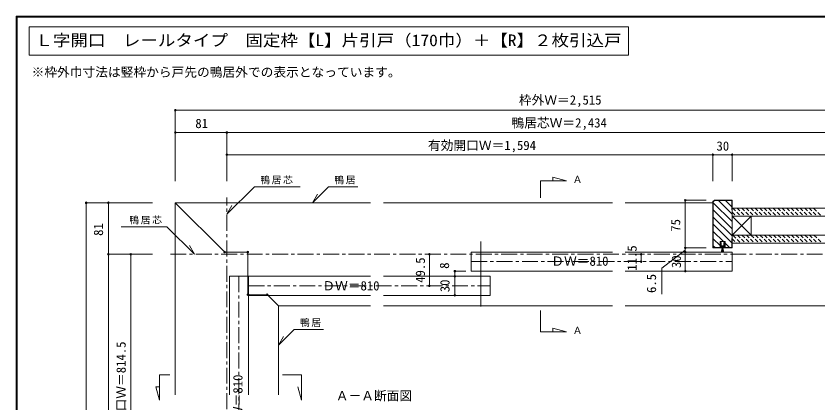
# Model space of a CAD drawing. Units: millimetres, scale not verified. Extents: x -957 to 993, y -689 to 708.
# Drawn here: x -957 to 303, y 100 to 708 of the extents above; entities that cross this region are included whole.
import ezdxf
from ezdxf.enums import TextEntityAlignment as Align

# ---------------------------------------------------------------- set-up
doc = ezdxf.new("R2010")
doc.units = ezdxf.units.MM
doc.header["$LTSCALE"] = 5
doc.header["$PDMODE"] = 32
doc.header["$PDSIZE"] = 2.5
doc.linetypes.add('CHAIN1', pattern=[8, 5, -1, 1, -1])
doc.linetypes.add('DASHED1', pattern=[1.8, 1.2, -0.6])
for name, color, linetype, lineweight in [('0-6_扉', 7, 'Continuous', 9), ('0-A_文字', 7, 'Continuous', 9), ('0-B_寸法', 7, 'Continuous', 9), ('F-1_枠', 6, 'Continuous', 9)]:
    doc.layers.add(name, color=color, linetype=linetype, lineweight=lineweight)
doc.styles.add('ＭＳ ゴシック', font='')
doc.styles.get('ＭＳ ゴシック').set_extended_font_data('MS Gothic')

# ---------------------------------------------------------------- blocks, each defined once
blk = doc.blocks.new('4')
at = {"layer": '0-A_文字'}
for p, q in [((-16.5, 3.83), (-16.5, 12.33)), ((-11, 5.33), (-11, 8.83)), ((-11, 8.83), (11, 8.83)), ((-7.5, 43.83), (7.5, 43.83)), ((-7.5, 43.83), (-2.5, 8.83)), ((-3.75, 43.83), (-1.25, 8.83)), ((0, 43.83), (0, 8.83)), ((3.75, 43.83), (1.25, 8.83)), ((2.5, 8.83), (7.5, 43.83)), ((16.5, 12.33), (16.5, 3.83))]:
    blk.add_line(p, q, dxfattribs=at)
for points in [[(-15, 13.83), (-11.5, 13.83), (-9, 8.83), (-11.5, 8.83), (-11.5, 3.83), (-2.5, 3.83)], [(-11, 5.33), (11, 5.33), (11, 8.83)], [(2.5, 3.83), (11.5, 3.83), (11.5, 8.83), (9, 8.83), (11.5, 13.83), (15, 13.83)], [(-15.44, -33.59), (-18, -24.67), (-16.5, -24.67), (-16.5, -1.17)], [(0, -2.17), (-10.5, -2.17), (-10.5, -24.67), (-12.54, -33.51)], [(12.54, -33.51), (10.5, -24.67), (10.5, -2.17), (0, -2.17)], [(16.5, -1.17), (16.5, -24.67), (18, -24.67), (15.44, -33.59)]]:
    blk.add_lwpolyline(points, dxfattribs=at)
for centre, radius, start, end in [((-15, 12.33), 1.5, 90, 180), ((-17.83, 1.33), 2.83, 0, 61.92751), ((-17.83, 1.33), 2.83, 298.07249, 0), ((0, 2.49), 2.83, 90, 151.92751), ((0, 2.49), 2.83, 28.07249, 90), ((15, 12.33), 1.5, 0, 90), ((17.83, 1.33), 2.83, 118.07249, 180), ((17.83, 1.33), 2.83, 180, 241.92751), ((-14, -33.17), 1.5, 196.01316, 347.0113), ((14, -33.17), 1.5, 192.9887, 343.98684)]:
    blk.add_arc(centre, radius, start, end, dxfattribs=at)

msp = doc.modelspace()

# ---------------------------------------------------------------- linework, layer by layer
at = {"layer": '0-6_扉'}
for p, q in [((-621.96, 298.626), (-621.96, 112.111)), ((-591.96, 298.626), (-591.96, 112.111))]:
    msp.add_line(p, q, dxfattribs=at)
at = {"layer": '0-B_寸法'}
for p, q in [((-936.448, 690.897), (-936.448, 645.897)), ((-936.448, 645.897), (5.357, 645.897)), ((-133.155, 448.762), (-133.155, 421.988)), ((-582.687, 439.361), (-625.96, 396.087)), ((-582.687, 439.361), (-510.691, 439.361)), ((-466.223, 439.361), (-491.458, 414.126)), ((-466.223, 439.361), (-420.052, 439.361)), ((-491.458, 414.126), (-483.572, 427.786)), ((94.467, 418.126), (127.475, 418.126)), ((94.467, 418.126), (127.475, 418.126)), ((94.467, 418.126), (94.467, 343.126)), ((140.161, 418.126), (138.04, 416.004)), ((138.04, 416.004), (138.04, 343.126)), ((140.368, 417.626), (138.54, 415.797)), ((140.161, 418.126), (168.04, 418.126)), ((140.368, 417.626), (167.54, 417.626)), ((168.04, 396.035), (146.449, 417.626)), ((167.54, 407.848), (157.762, 417.626)), ((167.54, 417.626), (167.54, 403.126)), ((168.04, 418.126), (168.04, 343.126)), ((-847.036, 414.126), (-742.904, 414.126)), ((-847.036, -500.482), (-847.036, 414.126)), ((-812.036, 414.126), (-812.036, 321.626)), ((-706.96, 414.126), (-399.934, 414.126)), ((-706.96, 414.126), (-706.96, 112.111)), ((-630.339, 337.504), (-706.96, 414.126)), ((-625.96, 396.087), (-618.074, 409.748)), ((-379.934, 414.126), (-19.934, 414.126)), ((0.066, 414.126), (138.04, 414.126)), ((138.54, 415.797), (138.54, 343.626)), ((168.04, 384.721), (138.54, 414.221)), ((360.066, 405.626), (168.04, 405.626)), ((168.04, 373.407), (138.54, 402.907)), ((168.04, 362.094), (138.54, 391.594)), ((167.54, 403.126), (168.04, 403.126)), ((360.066, 393.126), (168.04, 393.126)), ((198.04, 393.126), (168.04, 363.126)), ((168.04, 393.126), (198.04, 363.126)), ((168.04, 363.126), (168.04, 393.126)), ((198.04, 393.126), (198.04, 363.126)), ((167.54, 351.28), (138.54, 380.28)), ((-720.23, 376.399), (-792.226, 376.399)), ((-720.23, 376.399), (-676.956, 333.126)), ((154.38, 353.126), (138.54, 368.966)), ((-226.96, 251.261), (-226.96, 353.222)), ((149.09, 347.102), (138.54, 357.652)), ((149.09, 353.126), (156.99, 353.126)), ((149.09, 353.126), (149.09, 343.626)), ((149.59, 353.126), (149.59, 343.126)), ((156.49, 353.126), (156.49, 343.126)), ((156.99, 353.126), (156.99, 343.626)), ((167.54, 358.126), (168.04, 358.126)), ((167.54, 358.126), (167.54, 343.626)), ((360.066, 363.126), (168.04, 363.126)), ((-676.956, 333.126), (-684.843, 346.786)), ((94.467, 343.126), (127.475, 343.126)), ((94.467, 343.126), (94.467, 336.626)), ((138.04, 343.126), (149.59, 343.126)), ((141.253, 343.626), (138.54, 346.339)), ((138.54, 343.626), (149.09, 343.626)), ((168.04, 343.126), (156.49, 343.126)), ((163.88, 343.626), (156.99, 350.516)), ((167.54, 343.626), (156.99, 343.626)), ((360.066, 350.626), (168.04, 350.626)), ((-812.036, 333.126), (-777.036, 333.126)), ((-781.633, 333.126), (-742.904, 333.126)), ((-777.036, 333.126), (-777.036, -500.482)), ((-628.218, 336.626), (-595.96, 336.626)), ((-592.96, 333.626), (-592.96, 272.626)), ((-241.96, 306.626), (-241.96, 336.626)), ((-19.934, 336.626), (-241.96, 336.626)), ((168.04, 336.626), (0.066, 336.626)), ((94.467, 336.626), (127.475, 336.626)), ((94.467, 336.626), (94.467, 306.626)), ((168.04, 336.626), (168.04, 306.626)), ((-812.036, -500.482), (-812.036, 321.626)), ((-267.688, 306.626), (-267.688, 298.626)), ((-267.688, 306.626), (-250.311, 306.626)), ((-19.934, 306.626), (-241.96, 306.626)), ((168.04, 306.626), (0.066, 306.626)), ((94.467, 306.626), (127.475, 306.626)), ((-621.96, 298.626), (-399.934, 298.626)), ((-379.934, 298.626), (-211.96, 298.626)), ((-267.688, 298.626), (-250.311, 298.626)), ((-267.688, 298.626), (-267.688, 268.626)), ((-211.96, 268.626), (-211.96, 298.626)), ((-591.96, 268.626), (-399.934, 268.626)), ((-563.703, 269.626), (-589.96, 269.626)), ((-561.582, 268.747), (-544.96, 252.126)), ((-379.934, 268.626), (-211.96, 268.626)), ((-267.688, 268.626), (-250.311, 268.626)), ((-544.96, 252.126), (-399.934, 252.126)), ((-544.96, 252.126), (-544.96, 112.111)), ((-379.934, 252.126), (-19.934, 252.126)), ((0.066, 252.126), (360.066, 252.126)), ((-133.155, 244.827), (-133.155, 211.451)), ((-520.187, 215.226), (-474.015, 215.226)), ((-731.866, 143.572), (-715.703, 143.572)), ((-538.593, 143.572), (-508.493, 143.572)), ((-508.493, 143.572), (-508.493, 103.92)), ((-508.493, 103.92), (-514.133, 124.969))]:
    msp.add_line(p, q, dxfattribs=at)
at = {"layer": '0-B_寸法', "color": 4}
for p, q in [((-706.96, 559.617), (-706.96, 448.145)), ((578.04, 559.617), (-706.96, 559.617)), ((-625.96, 524.617), (-706.96, 524.617)), ((-625.96, 524.617), (-625.96, 489.617)), ((578.04, 524.617), (-625.96, 524.617)), ((-625.96, 515.77), (-625.96, 448.145)), ((-625.96, 511.859), (-625.96, 448.145)), ((548.04, 489.617), (-625.96, 489.617)), ((138.04, 489.617), (168.04, 489.617)), ((138.04, 489.617), (138.04, 448.145)), ((168.04, 489.617), (168.04, 448.145)), ((578.04, 489.617), (168.04, 489.617)), ((-307.688, 283.626), (-307.688, 333.126)), ((25.025, 333.126), (25.025, 321.626))]:
    msp.add_line(p, q, dxfattribs=at)
at = {"layer": '0-B_寸法', "linetype": 'CHAIN1'}
for p, q in [((-625.96, -550.036), (-625.96, 422.661)), ((-714.667, 333.126), (638.04, 333.126)), ((-241.96, 321.626), (168.04, 321.626)), ((-606.96, 298.626), (-606.96, -124.22)), ((-591.96, 283.626), (-211.96, 283.626))]:
    msp.add_line(p, q, dxfattribs=at)
at = {"layer": '0-B_寸法', "linetype": 'DASHED1'}
for p, q in [((169.044, 405.626), (181.544, 393.126)), ((176.115, 405.626), (188.615, 393.126)), ((183.186, 405.626), (195.686, 393.126)), ((190.257, 405.626), (202.757, 393.126)), ((197.328, 405.626), (209.828, 393.126)), ((204.399, 405.626), (216.899, 393.126)), ((211.47, 405.626), (223.97, 393.126)), ((218.541, 405.626), (231.041, 393.126)), ((225.83, 405.408), (238.113, 393.126)), ((232.684, 405.626), (245.184, 393.126)), ((239.755, 405.626), (252.255, 393.126)), ((246.826, 405.626), (259.326, 393.126)), ((253.897, 405.626), (266.397, 393.126)), ((260.968, 405.626), (273.468, 393.126)), ((268.039, 405.626), (280.539, 393.126)), ((275.11, 405.626), (287.61, 393.126)), ((282.181, 405.626), (294.681, 393.126)), ((289.252, 405.626), (301.752, 393.126)), ((296.541, 405.408), (308.823, 393.126)), ((168.04, 399.559), (174.473, 393.126)), ((168.04, 357.488), (174.902, 350.626)), ((169.691, 362.908), (181.973, 350.626)), ((176.544, 363.126), (189.044, 350.626)), ((183.615, 363.126), (196.115, 350.626)), ((190.686, 363.126), (203.186, 350.626)), ((197.757, 363.126), (210.257, 350.626)), ((204.828, 363.126), (217.328, 350.626)), ((211.899, 363.126), (224.399, 350.626)), ((218.97, 363.126), (231.47, 350.626)), ((226.041, 363.126), (238.541, 350.626)), ((233.113, 363.126), (245.613, 350.626)), ((240.184, 363.126), (252.684, 350.626)), ((247.255, 363.126), (259.755, 350.626)), ((254.326, 363.126), (266.826, 350.626)), ((261.397, 363.126), (273.897, 350.626)), ((268.468, 363.126), (280.968, 350.626)), ((275.539, 363.126), (288.039, 350.626)), ((282.61, 363.126), (295.11, 350.626)), ((289.681, 363.126), (302.181, 350.626)), ((296.752, 363.126), (309.252, 350.626))]:
    msp.add_line(p, q, dxfattribs=at)
at = {"layer": '0-B_寸法'}
for points in [[(-936.448, 690.897), (5.357, 690.897), (5.357, 645.897)], [(-133.155, 448.762), (-92.417, 448.762), (-113.753, 454.479), (-113.753, 448.762)], [(94.467, 339.797), (57.399, 311.211), (57.399, 270.732)], [(-520.187, 215.226), (-544.96, 190.452), (-537.074, 204.113)], [(-133.155, 211.451), (-92.417, 211.451), (-113.753, 217.168), (-113.753, 211.451)], [(-731.866, 143.572), (-731.866, 103.92), (-737.506, 124.969), (-731.866, 124.969)]]:
    msp.add_lwpolyline(points, dxfattribs=at)
for centre, start, end in [((-628.218, 339.626), 225, 270), ((-595.96, 333.626), 0, 90), ((-589.96, 272.626), 180, 270), ((-563.703, 266.626), 45, 90)]:
    msp.add_arc(centre, 3, start, end, dxfattribs=at)
for p in [(-706.96, 559.617), (-706.96, 524.617), (-625.96, 524.617), (-625.96, 489.617), (138.04, 489.617), (168.04, 489.617), (94.467, 418.126), (-847.036, 414.126), (-812.036, 414.126), (94.467, 343.126), (-812.036, 333.126), (-777.036, 333.126), (-629.46, 336.626), (-592.96, 336.626), (-307.688, 333.126), (25.025, 333.126), (94.467, 336.626), (25.025, 321.626), (-267.688, 306.626), (94.467, 306.626), (-267.688, 298.626), (-307.688, 283.626), (-592.96, 269.626), (-592.96, 269.626), (-562.46, 269.626), (-267.688, 268.626)]:
    msp.add_point(p, dxfattribs=at)
at = {"layer": 'F-1_枠'}
for p, q in [((-957.218, 707.602), (-957.218, -689.065)), ((-957.218, 707.602), (992.782, 707.602)), ((-957.218, 706.769), (992.782, 706.769)), ((-957.218, 705.935), (992.782, 705.935)), ((-956.385, 707.602), (-956.385, -689.065)), ((-955.551, 707.602), (-955.551, -689.065))]:
    msp.add_line(p, q, dxfattribs=at)

# ---------------------------------------------------------------- block references
at = {"layer": '0-B_寸法', "xscale": -0.2, "yscale": 0.2, "rotation": 180}
msp.add_blockref('4', (153.04, 346.191), dxfattribs=at)

# ---------------------------------------------------------------- texts
at = {"layer": '0-A_文字', "style": 'ＭＳ ゴシック'}
msp.add_text('※枠外巾寸法は竪枠から戸先の鴨居外での表示となっています。', height=14.66, dxfattribs=at).set_placement((-932.755, 607.806), align=Align.BOTTOM_LEFT)
at = {"layer": '0-B_寸法', "style": 'ＭＳ ゴシック', "width": 1.1}
msp.add_text('Ｌ字開口\u3000レールタイプ\u3000固定枠【L】片引戸（170巾）＋【R】２枚引込戸', height=18.33, dxfattribs=at).set_placement((-926.786, 654.762), align=Align.BOTTOM_LEFT)
at = {"layer": '0-B_寸法', "style": 'ＭＳ ゴシック'}
for s, height, p in [('枠外Ｗ＝2,515', 14.66, (-166.965, 564.024)), ('81', 14.66, (-675.45, 527.117)), ('鴨居芯Ｗ＝2,434', 14.66, (-178.573, 528.051)), ('有効開口Ｗ＝1,594', 14.66, (-309.894, 492.628)), ('30', 14.66, (143.529, 491.619)), ('Ａ', 11, (-82.548, 441.912)), ('Ａ', 11, (-82.548, 204.602)), ('Ａ－Ａ断面図', 14.66, (-454.715, 99.216))]:
    msp.add_text(s, height=height, dxfattribs=at).set_placement(p, align=Align.BOTTOM_LEFT)
for s, p in [('81', (-816.065, 362.126)), ('75', (90.976, 368.645)), ('11.5', (22.525, 307.376)), ('30', (92.124, 311.626)), ('49.5', (-310.188, 288.376)), ('8', (-272.331, 310.359)), ('30', (-271.578, 273.626)), ('6.5', (53.04, 272.381)), ('有効開口Ｗ＝814.5', (-780.454, 26.288))]:
    msp.add_text(s, height=14.66, rotation=90, dxfattribs=at).set_placement(p, align=Align.BOTTOM_LEFT)
at = {"layer": '0-B_寸法', "color": 2, "style": 'ＭＳ ゴシック'}
for p in [(-116.043, 310.748), (-475.866, 271.999)]:
    msp.add_text('ＤＷ＝810', height=14.66, dxfattribs=at).set_placement(p, align=Align.BOTTOM_LEFT)
msp.add_text('ＤＷ＝810', height=14.66, rotation=90, dxfattribs=at).set_placement((-596.96, 54.222), align=Align.BOTTOM_LEFT)
at = {"layer": '0-B_寸法', "char_height": 11, "attachment_point": 7, "style": 'ＭＳ ゴシック'}
for s, insert in [('\\T1.17;鴨居芯', (-573.567, 443.201)), ('\\T1.17;鴨居', (-457.104, 443.201)), ('\\T1.17;鴨居芯', (-779.35, 380.239)), ('\\T1.17;鴨居', (-511.067, 219.066))]:
    msp.add_mtext(s, dxfattribs=dict(at, insert=insert))

doc.saveas('drawing.dxf')
